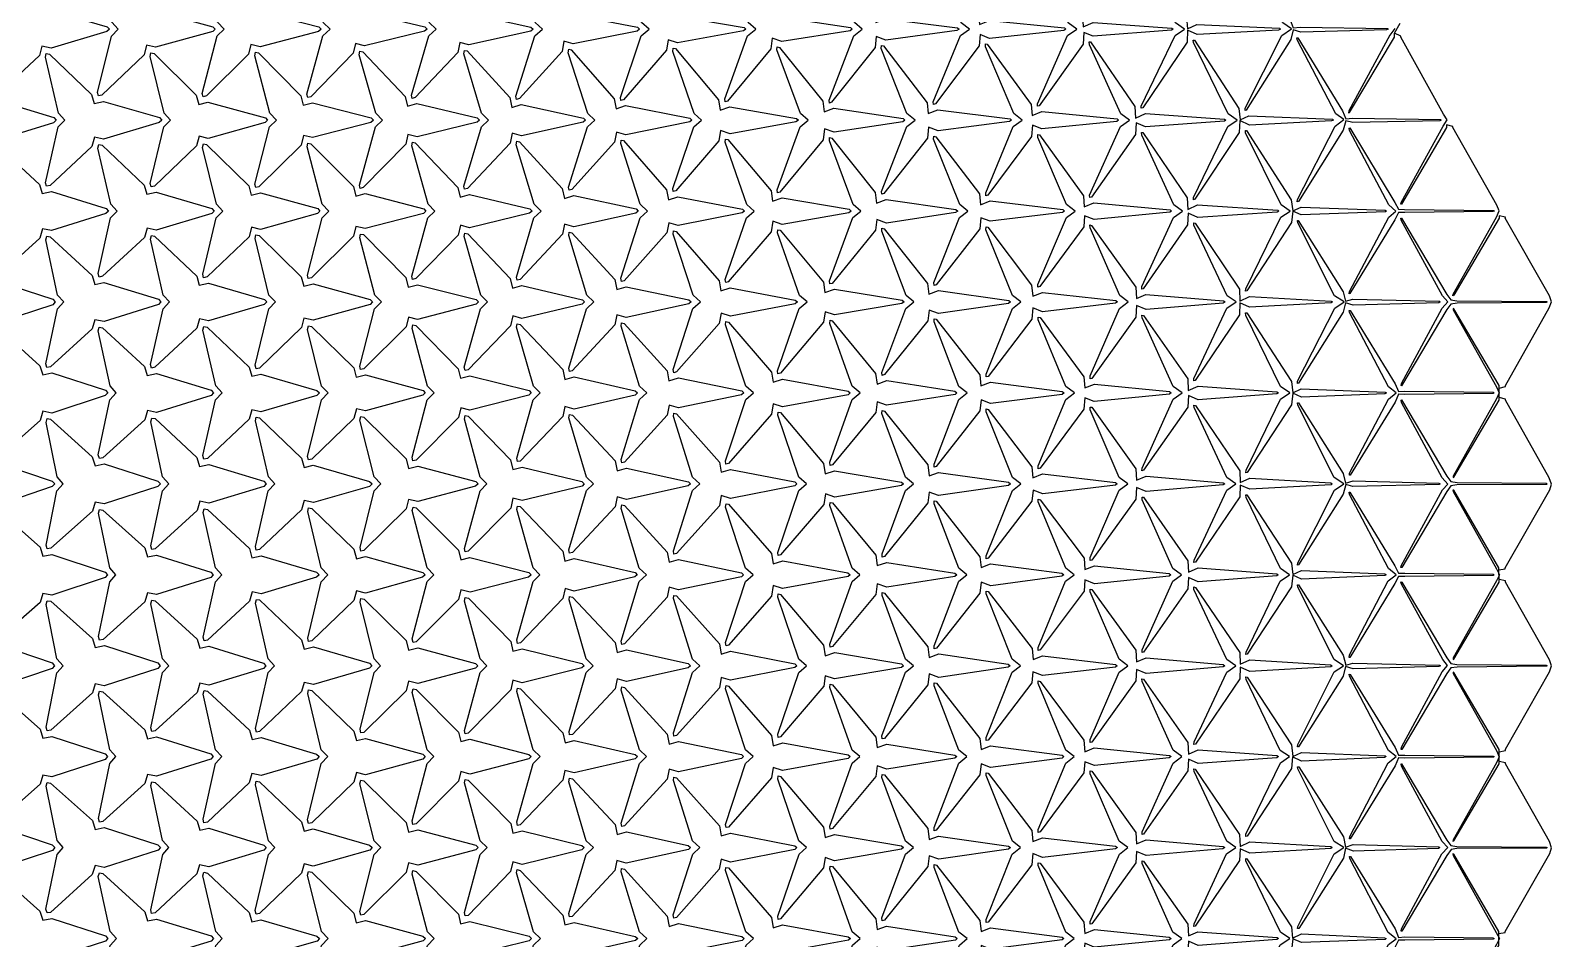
# Model space of a CAD drawing. Extents: x 0 to 195, y 0 to 191.
# Drawn here: x 122.4 to 194.9, y 82.3 to 125.5 of the extents above; entities that cross this region are included whole.
import ezdxf

# ---------------------------------------------------------------- set-up
doc = ezdxf.new("R2010")
doc.units = 0
doc.layers.add('DEFAULT', color=18, linetype='CONTINUOUS')

msp = doc.modelspace()

# ---------------------------------------------------------------- linework, layer by layer
at = {"layer": 'DEFAULT'}
for points in [[(152.783, 126.07), (153.234, 126.224), (156.419, 125.682), (156.505, 125.6), (156.391, 125.515), (153.248, 124.954), (152.804, 125.094), (152.726, 124.596), (150.677, 122.241), (150.551, 122.204), (150.528, 122.347), (151.519, 125.283), (151.891, 125.6), (151.539, 125.916), (150.519, 128.872), (150.535, 129.024), (150.649, 128.997), (152.706, 126.565)], [(157.739, 125.993), (158.199, 126.17), (161.488, 125.676), (161.573, 125.6), (161.465, 125.522), (158.211, 125.012), (157.761, 125.169), (157.691, 124.663), (155.629, 122.175), (155.516, 122.142), (155.499, 122.284), (156.584, 125.286), (156.973, 125.6), (156.611, 125.913), (155.487, 128.943), (155.496, 129.093), (155.597, 129.071), (157.667, 126.49)], [(162.692, 125.912), (163.151, 126.094), (166.584, 125.667), (166.658, 125.6), (166.552, 125.53), (163.167, 125.081), (162.717, 125.245), (162.66, 124.723), (160.587, 122.116), (160.481, 122.082), (160.468, 122.215), (161.654, 125.289), (162.052, 125.6), (161.675, 125.91), (160.458, 129.006), (160.462, 129.151), (160.553, 129.133), (162.634, 126.427)], [(167.638, 125.818), (168.102, 126.016), (171.682, 125.659), (171.751, 125.6), (171.654, 125.539), (168.116, 125.162), (167.663, 125.339), (167.619, 124.802), (165.533, 122.038), (165.438, 122.008), (165.431, 122.136), (166.735, 125.292), (167.153, 125.6), (166.764, 125.907), (165.418, 129.092), (165.416, 129.23), (165.496, 129.215), (167.591, 126.345)], [(172.574, 125.707), (173.042, 125.921), (176.801, 125.65), (176.863, 125.6), (176.777, 125.549), (173.054, 125.259), (172.602, 125.444), (172.576, 124.884), (170.476, 121.956), (170.392, 121.928), (170.388, 122.043), (171.831, 125.296), (172.263, 125.6), (171.857, 125.903), (170.376, 129.181), (170.367, 129.316), (170.431, 129.309), (172.541, 126.249)], [(177.538, 125.611), (177.978, 125.821), (181.926, 125.641), (181.967, 125.6), (181.877, 125.556), (178.003, 125.34), (177.541, 125.549), (177.523, 124.986), (175.408, 121.856), (175.335, 121.83), (175.335, 121.933), (176.946, 125.301), (177.395, 125.6), (176.969, 125.898), (175.325, 129.289), (175.315, 129.406), (175.37, 129.399), (177.494, 126.159)], [(182.581, 125.661), (182.903, 125.701), (187.075, 125.631), (187.099, 125.6), (187.017, 125.566), (182.932, 125.452), (182.569, 125.571), (182.461, 125.104), (180.328, 121.739), (180.28, 121.733), (180.292, 121.842), (182.041, 125.305), (182.492, 125.617), (182.088, 125.893), (180.27, 129.402), (180.254, 129.512), (180.293, 129.514), (182.432, 126.042)], [(122.961, 126.377), (123.401, 126.485), (126.086, 125.718), (126.193, 125.6), (126.07, 125.48), (123.409, 124.702), (122.977, 124.795), (122.854, 124.349), (120.856, 122.484), (120.692, 122.447), (120.643, 122.612), (121.254, 125.271), (121.574, 125.6), (121.276, 125.928), (120.634, 128.61), (120.676, 128.781), (120.831, 128.75), (122.836, 126.816)], [(127.94, 126.342), (128.382, 126.457), (131.122, 125.714), (131.23, 125.6), (131.11, 125.485), (128.389, 124.734), (127.955, 124.833), (127.838, 124.38), (125.833, 122.454), (125.674, 122.417), (125.629, 122.579), (126.287, 125.272), (126.609, 125.6), (126.301, 125.927), (125.623, 128.636), (125.661, 128.807), (125.809, 128.779), (127.821, 126.787)], [(132.919, 126.305), (133.363, 126.426), (136.161, 125.709), (136.268, 125.6), (136.15, 125.489), (133.369, 124.765), (132.932, 124.872), (132.82, 124.415), (130.808, 122.42), (130.654, 122.382), (130.613, 122.542), (131.324, 125.274), (131.652, 125.6), (131.335, 125.926), (130.608, 128.67), (130.643, 128.838), (130.787, 128.809), (132.805, 126.756)], [(137.891, 126.256), (138.337, 126.386), (141.213, 125.704), (141.319, 125.6), (141.204, 125.496), (138.342, 124.807), (137.905, 124.92), (137.801, 124.452), (135.781, 122.383), (135.634, 122.347), (135.597, 122.505), (136.361, 125.276), (136.696, 125.6), (136.371, 125.924), (135.593, 128.706), (135.621, 128.875), (135.757, 128.849), (137.784, 126.715)], [(142.859, 126.2), (143.309, 126.342), (146.269, 125.697), (146.37, 125.6), (146.256, 125.501), (143.316, 124.847), (142.877, 124.969), (142.78, 124.492), (140.752, 122.343), (140.609, 122.304), (140.576, 122.455), (141.411, 125.278), (141.755, 125.6), (141.419, 125.922), (140.572, 128.753), (140.595, 128.921), (140.722, 128.898), (142.759, 126.666)], [(147.822, 126.136), (148.273, 126.285), (151.342, 125.69), (151.435, 125.6), (151.321, 125.508), (148.283, 124.899), (147.841, 125.03), (147.754, 124.542), (145.715, 122.294), (145.582, 122.257), (145.555, 122.408), (146.458, 125.28), (146.815, 125.6), (146.471, 125.919), (145.549, 128.805), (145.567, 128.969), (145.685, 128.947), (147.732, 126.616)], [(150.323, 121.809), (150.775, 121.958), (153.838, 121.36), (153.937, 121.27), (153.828, 121.179), (150.78, 120.574), (150.34, 120.702), (150.255, 120.211), (148.216, 117.965), (148.082, 117.927), (148.054, 118.076), (148.959, 120.95), (149.318, 121.27), (148.975, 121.589), (148.047, 124.479), (148.067, 124.64), (148.187, 124.615), (150.234, 122.288)], [(155.282, 121.737), (155.734, 121.893), (158.92, 121.352), (159.005, 121.27), (158.89, 121.185), (155.749, 120.623), (155.302, 120.769), (155.222, 120.274), (153.171, 117.903), (153.047, 117.867), (153.025, 118.011), (154.026, 120.953), (154.393, 121.27), (154.035, 121.586), (153.021, 124.538), (153.035, 124.695), (153.146, 124.671), (155.204, 122.231)], [(160.241, 121.667), (160.698, 121.837), (163.992, 121.345), (164.08, 121.27), (163.977, 121.193), (160.705, 120.691), (160.257, 120.846), (160.19, 120.335), (158.128, 117.843), (158.015, 117.811), (157.999, 117.954), (159.084, 120.956), (159.473, 121.27), (159.111, 121.583), (157.987, 124.613), (157.998, 124.759), (158.103, 124.732), (160.172, 122.169)], [(165.191, 121.58), (165.65, 121.761), (169.087, 121.337), (169.163, 121.27), (169.06, 121.201), (165.663, 120.757), (165.209, 120.929), (165.151, 120.411), (163.075, 117.768), (162.973, 117.739), (162.963, 117.875), (164.165, 120.959), (164.561, 121.27), (164.179, 121.58), (162.957, 124.679), (162.961, 124.823), (163.053, 124.804), (165.134, 122.097)], [(170.136, 121.484), (170.6, 121.683), (174.186, 121.329), (174.261, 121.27), (174.172, 121.21), (170.607, 120.846), (170.154, 121.023), (170.114, 120.483), (168.025, 117.697), (167.934, 117.67), (167.928, 117.799), (169.242, 120.962), (169.659, 121.27), (169.268, 121.576), (167.917, 124.765), (167.915, 124.903), (167.994, 124.888), (170.09, 122.012)], [(175.069, 121.368), (175.539, 121.587), (179.307, 121.319), (179.374, 121.27), (179.296, 121.22), (175.544, 120.945), (175.089, 121.137), (175.063, 120.578), (172.96, 117.603), (172.881, 117.579), (172.88, 117.697), (174.348, 120.967), (174.775, 121.27), (174.36, 121.572), (172.875, 124.855), (172.863, 124.992), (172.924, 124.989), (175.036, 121.909)], [(180.051, 121.279), (180.467, 121.473), (184.448, 121.309), (184.491, 121.27), (184.407, 121.228), (180.488, 121.034), (180.036, 121.243), (180.009, 120.682), (177.89, 117.5), (177.824, 117.48), (177.827, 117.585), (179.464, 120.972), (179.909, 121.27), (179.475, 121.568), (177.822, 124.964), (177.812, 125.08), (177.868, 125.072), (179.992, 121.825)], [(185.085, 121.333), (185.398, 121.363), (189.584, 121.3), (189.624, 121.27), (189.561, 121.238), (185.41, 121.158), (185.088, 121.233), (184.954, 120.787), (182.82, 117.396), (182.769, 117.385), (182.778, 117.484), (184.57, 120.976), (184.991, 121.292), (184.608, 121.562), (182.76, 125.092), (182.748, 125.192), (182.79, 125.188), (184.93, 121.708)], [(120.487, 122.092), (120.924, 122.192), (123.539, 121.394), (123.648, 121.27), (123.526, 121.144), (120.93, 120.339), (120.5, 120.425), (120.371, 119.988), (118.379, 118.184), (118.21, 118.149), (118.157, 118.316), (118.72, 120.94), (119.027, 121.27), (118.734, 121.6), (118.152, 124.237), (118.198, 124.412), (118.359, 124.383), (120.356, 122.524)], [(125.466, 122.057), (125.905, 122.162), (128.577, 121.389), (128.683, 121.27), (128.56, 121.148), (125.914, 120.365), (125.482, 120.457), (125.357, 120.014), (123.36, 118.159), (123.195, 118.123), (123.146, 118.289), (123.747, 120.941), (124.058, 121.27), (123.758, 121.599), (123.141, 124.262), (123.183, 124.437), (123.337, 124.411), (125.341, 122.495)], [(130.443, 122.017), (130.884, 122.13), (133.618, 121.384), (133.725, 121.27), (133.604, 121.154), (130.892, 120.399), (130.459, 120.497), (130.341, 120.045), (128.337, 118.128), (128.178, 118.093), (128.133, 118.258), (128.777, 120.942), (129.098, 121.27), (128.793, 121.597), (128.127, 124.297), (128.164, 124.47), (128.313, 124.444), (130.324, 122.462)], [(135.42, 121.976), (135.862, 122.095), (138.663, 121.379), (138.768, 121.27), (138.648, 121.159), (135.87, 120.434), (135.435, 120.538), (135.324, 120.078), (133.313, 118.096), (133.158, 118.058), (133.116, 118.218), (133.818, 120.944), (134.146, 121.27), (133.832, 121.596), (133.11, 124.336), (133.145, 124.504), (133.289, 124.476), (135.307, 122.429)], [(140.391, 121.926), (140.838, 122.056), (143.713, 121.374), (143.817, 121.27), (143.701, 121.165), (140.843, 120.475), (140.406, 120.587), (140.303, 120.119), (138.283, 118.056), (138.135, 118.019), (138.098, 118.176), (138.859, 120.946), (139.196, 121.27), (138.873, 121.594), (138.092, 124.377), (138.121, 124.546), (138.257, 124.52), (140.284, 122.385)], [(145.36, 121.872), (145.807, 122.008), (148.773, 121.367), (148.872, 121.27), (148.757, 121.171), (145.816, 120.518), (145.375, 120.642), (145.278, 120.166), (143.249, 118.01), (143.109, 117.973), (143.077, 118.128), (143.908, 120.948), (144.253, 121.27), (143.919, 121.592), (143.072, 124.423), (143.097, 124.587), (143.226, 124.561), (145.262, 122.343)], [(152.819, 117.471), (153.27, 117.62), (156.348, 117.029), (156.443, 116.94), (156.33, 116.849), (153.279, 116.245), (152.833, 116.384), (152.745, 115.899), (150.703, 113.617), (150.575, 113.585), (150.551, 113.74), (151.466, 116.62), (151.821, 116.94), (151.474, 117.259), (150.548, 120.148), (150.565, 120.312), (150.683, 120.29), (152.731, 117.953)], [(157.781, 117.406), (158.232, 117.561), (161.422, 117.022), (161.514, 116.94), (161.406, 116.856), (158.241, 116.305), (157.794, 116.451), (157.717, 115.953), (155.665, 113.564), (155.544, 113.531), (155.524, 113.679), (156.527, 116.623), (156.9, 116.94), (156.545, 117.256), (155.517, 120.217), (155.533, 120.369), (155.647, 120.341), (157.704, 117.901)], [(162.732, 117.321), (163.187, 117.49), (166.513, 117.013), (166.594, 116.94), (166.486, 116.864), (163.201, 116.368), (162.749, 116.53), (162.681, 116.023), (160.616, 113.495), (160.507, 113.466), (160.493, 113.61), (161.598, 116.626), (161.983, 116.94), (161.614, 117.253), (160.486, 120.285), (160.495, 120.434), (160.596, 120.412), (162.667, 117.829)], [(167.685, 117.24), (168.143, 117.421), (171.6, 117.006), (171.683, 116.94), (171.591, 116.873), (168.148, 116.451), (167.697, 116.62), (167.645, 116.091), (165.568, 113.427), (165.468, 113.4), (165.46, 113.537), (166.673, 116.629), (167.077, 116.94), (166.699, 117.249), (165.448, 120.368), (165.454, 120.505), (165.548, 120.48), (167.631, 117.76)], [(172.623, 117.132), (173.085, 117.33), (176.714, 116.996), (176.783, 116.94), (176.691, 116.882), (173.097, 116.531), (172.64, 116.718), (172.599, 116.18), (170.506, 113.34), (170.419, 113.314), (170.415, 113.441), (171.771, 116.634), (172.183, 116.94), (171.78, 117.246), (170.411, 120.447), (170.408, 120.585), (170.484, 120.572), (172.582, 117.667)], [(177.555, 117.014), (178.023, 117.231), (181.838, 116.987), (181.898, 116.94), (181.815, 116.891), (178.035, 116.63), (177.571, 116.838), (177.543, 116.287), (175.433, 113.234), (175.366, 113.222), (175.372, 113.35), (176.866, 116.638), (177.301, 116.94), (176.888, 117.241), (175.362, 120.551), (175.352, 120.681), (175.414, 120.675), (177.528, 117.563)], [(182.551, 116.947), (182.96, 117.131), (186.963, 116.978), (187.025, 116.94), (186.966, 116.902), (182.958, 116.751), (182.56, 116.934), (182.489, 116.389), (180.365, 113.133), (180.309, 113.124), (180.319, 113.238), (181.982, 116.642), (182.437, 116.94), (182.004, 117.236), (180.309, 120.663), (180.298, 120.775), (180.351, 120.767), (182.479, 117.47)], [(187.59, 117.024), (187.88, 117.005), (192.119, 116.968), (192.161, 116.94), (192.107, 116.911), (187.887, 116.865), (187.591, 116.867), (187.421, 116.518), (185.279, 113.005), (185.239, 113.002), (185.252, 113.102), (187.126, 116.648), (187.469, 116.938), (187.123, 117.232), (185.254, 120.775), (185.234, 120.886), (185.265, 120.895), (187.41, 117.341)], [(122.991, 117.769), (123.427, 117.866), (126.033, 117.065), (126.145, 116.94), (126.026, 116.814), (123.43, 116.008), (123.002, 116.092), (122.873, 115.654), (120.883, 113.859), (120.713, 113.824), (120.66, 113.991), (121.215, 116.609), (121.517, 116.94), (121.223, 117.27), (120.656, 119.897), (120.703, 120.073), (120.864, 120.046), (122.86, 118.2)], [(127.971, 117.735), (128.408, 117.837), (131.07, 117.06), (131.18, 116.94), (131.06, 116.818), (128.413, 116.035), (127.983, 116.125), (127.859, 115.681), (125.863, 113.832), (125.697, 113.795), (125.646, 113.96), (126.246, 116.61), (126.554, 116.94), (126.252, 117.269), (125.644, 119.926), (125.687, 120.101), (125.844, 120.073), (127.846, 118.173)], [(132.947, 117.694), (133.388, 117.805), (136.111, 117.055), (136.219, 116.94), (136.101, 116.823), (133.393, 116.066), (132.96, 116.164), (132.842, 115.714), (130.838, 113.8), (130.678, 113.764), (130.633, 113.928), (131.278, 116.612), (131.595, 116.94), (131.287, 117.267), (130.629, 119.961), (130.667, 120.135), (130.817, 120.108), (132.827, 118.137)], [(137.921, 117.648), (138.364, 117.767), (141.16, 117.049), (141.267, 116.94), (141.15, 116.829), (138.369, 116.105), (137.934, 116.21), (137.823, 115.75), (135.811, 113.764), (135.658, 113.728), (135.617, 113.89), (136.315, 116.613), (136.64, 116.94), (136.324, 117.266), (135.613, 119.999), (135.647, 120.17), (135.79, 120.144), (137.808, 118.101)], [(142.89, 117.595), (143.335, 117.722), (146.217, 117.043), (146.319, 116.94), (146.202, 116.835), (143.343, 116.145), (142.905, 116.26), (142.8, 115.793), (140.78, 113.722), (140.633, 113.686), (140.597, 113.844), (141.361, 116.615), (141.695, 116.94), (141.37, 117.264), (140.593, 120.044), (140.622, 120.213), (140.759, 120.187), (142.785, 118.057)], [(147.86, 117.542), (148.308, 117.679), (151.273, 117.037), (151.375, 116.94), (151.264, 116.842), (148.312, 116.194), (147.873, 116.315), (147.778, 115.837), (145.748, 113.679), (145.608, 113.642), (145.577, 113.797), (146.408, 116.618), (146.756, 116.94), (146.423, 117.261), (145.57, 120.097), (145.595, 120.26), (145.725, 120.232), (147.761, 118.011)], [(150.352, 113.198), (150.797, 113.332), (153.794, 112.704), (153.893, 112.61), (153.78, 112.513), (150.804, 111.876), (150.363, 112.003), (150.269, 111.523), (148.236, 109.332), (148.1, 109.298), (148.072, 109.455), (148.92, 112.288), (149.263, 112.61), (148.924, 112.931), (148.07, 115.768), (148.093, 115.933), (148.221, 115.908), (150.258, 113.675)], [(155.315, 113.135), (155.764, 113.281), (158.86, 112.698), (158.958, 112.61), (158.851, 112.521), (155.768, 111.932), (155.324, 112.07), (155.239, 111.581), (153.195, 109.275), (153.068, 109.243), (153.045, 109.395), (153.981, 112.291), (154.342, 112.61), (153.994, 112.928), (153.039, 115.838), (153.06, 115.991), (153.182, 115.961), (155.23, 113.621)], [(160.271, 113.058), (160.722, 113.215), (163.943, 112.69), (164.038, 112.61), (163.936, 112.529), (160.725, 111.999), (160.28, 112.145), (160.209, 111.64), (158.153, 109.217), (158.034, 109.184), (158.016, 109.33), (159.047, 112.294), (159.418, 112.61), (159.055, 112.925), (158.012, 115.898), (158.026, 116.049), (158.138, 116.023), (160.198, 113.558)], [(165.226, 112.98), (165.68, 113.149), (169.026, 112.682), (169.116, 112.61), (169.02, 112.537), (165.683, 112.065), (165.234, 112.226), (165.172, 111.709), (163.104, 109.148), (162.994, 109.115), (162.98, 109.251), (164.127, 112.297), (164.511, 112.61), (164.133, 112.922), (162.977, 115.974), (162.988, 116.116), (163.091, 116.089), (165.163, 113.492)], [(170.168, 112.879), (170.627, 113.065), (174.133, 112.673), (174.211, 112.61), (174.117, 112.545), (170.635, 112.142), (170.178, 112.323), (170.126, 111.798), (168.042, 109.061), (167.95, 109.038), (167.945, 109.175), (169.205, 112.301), (169.603, 112.61), (169.211, 112.918), (167.942, 116.05), (167.944, 116.192), (168.03, 116.175), (170.117, 113.404)], [(175.105, 112.77), (175.562, 112.963), (179.261, 112.662), (179.33, 112.61), (179.244, 112.556), (175.57, 112.243), (175.112, 112.436), (175.078, 111.89), (172.979, 108.97), (172.902, 108.954), (172.904, 109.087), (174.296, 112.305), (174.715, 112.61), (174.311, 112.914), (172.897, 116.147), (172.895, 116.276), (172.973, 116.258), (175.074, 113.321)], [(180.037, 112.654), (180.5, 112.865), (184.383, 112.653), (184.452, 112.61), (184.389, 112.566), (180.497, 112.359), (180.039, 112.563), (180.025, 111.992), (177.91, 108.869), (177.844, 108.854), (177.849, 108.972), (179.416, 112.31), (179.856, 112.61), (179.431, 112.909), (177.842, 116.263), (177.837, 116.377), (177.903, 116.36), (180.019, 113.217)], [(185.074, 112.648), (185.422, 112.742), (189.536, 112.643), (189.581, 112.61), (189.515, 112.575), (185.433, 112.46), (185.064, 112.574), (184.955, 112.124), (182.821, 108.739), (182.774, 108.734), (182.786, 108.841), (184.552, 112.315), (185.002, 112.61), (184.547, 112.905), (182.789, 116.373), (182.774, 116.486), (182.818, 116.486), (184.953, 113.09)], [(190.084, 112.714), (190.375, 112.666), (194.631, 112.637), (194.673, 112.61), (194.622, 112.582), (190.379, 112.547), (190.08, 112.506), (189.891, 112.245), (187.741, 108.618), (187.712, 108.626), (187.731, 108.727), (189.672, 112.32), (189.934, 112.62), (189.693, 112.899), (187.721, 116.511), (187.707, 116.603), (187.74, 116.603), (189.89, 112.972)], [(120.511, 113.474), (120.945, 113.565), (123.495, 112.739), (123.608, 112.61), (123.488, 112.479), (120.949, 111.648), (120.521, 111.729), (120.386, 111.299), (118.401, 109.552), (118.228, 109.52), (118.173, 109.692), (118.684, 112.278), (118.982, 112.61), (118.696, 112.941), (118.168, 115.539), (118.219, 115.716), (118.385, 115.688), (120.374, 113.899)], [(125.492, 113.441), (125.929, 113.539), (128.528, 112.735), (128.641, 112.61), (128.522, 112.483), (125.932, 111.675), (125.502, 111.762), (125.372, 111.326), (123.381, 109.526), (123.213, 109.494), (123.161, 109.665), (123.711, 112.279), (124.012, 112.61), (123.718, 112.94), (123.158, 115.561), (123.205, 115.74), (123.364, 115.715), (125.36, 113.871)], [(130.471, 113.405), (130.909, 113.508), (133.569, 112.73), (133.681, 112.61), (133.563, 112.489), (130.912, 111.707), (130.48, 111.799), (130.356, 111.356), (128.359, 109.497), (128.196, 109.464), (128.148, 109.633), (128.742, 112.28), (129.05, 112.61), (128.748, 112.939), (128.145, 115.592), (128.188, 115.769), (128.343, 115.743), (130.345, 113.843)], [(135.448, 113.364), (135.887, 113.473), (138.613, 112.725), (138.723, 112.61), (138.605, 112.494), (135.891, 111.739), (135.457, 111.839), (135.339, 111.388), (133.335, 109.465), (133.176, 109.43), (133.132, 109.595), (133.78, 112.282), (134.095, 112.61), (133.786, 112.937), (133.13, 115.629), (133.169, 115.803), (133.319, 115.776), (135.328, 113.81)], [(140.419, 113.314), (140.861, 113.433), (143.665, 112.719), (143.773, 112.61), (143.658, 112.5), (140.865, 111.781), (140.428, 111.889), (140.317, 111.43), (138.304, 109.423), (138.154, 109.391), (138.115, 109.556), (138.819, 112.284), (139.144, 112.61), (138.827, 112.936), (138.112, 115.671), (138.146, 115.842), (138.289, 115.816), (140.307, 113.769)], [(145.39, 113.264), (145.835, 113.391), (148.718, 112.713), (148.826, 112.61), (148.714, 112.506), (145.837, 111.825), (145.397, 111.942), (145.294, 111.475), (143.271, 109.38), (143.128, 109.346), (143.094, 109.507), (143.868, 112.286), (144.203, 112.61), (143.875, 112.933), (143.091, 115.719), (143.121, 115.885), (143.258, 115.857), (145.285, 113.727)], [(152.843, 108.853), (153.29, 108.991), (156.308, 108.373), (156.409, 108.28), (156.3, 108.185), (153.294, 107.562), (152.85, 107.695), (152.758, 107.214), (150.721, 104.981), (150.59, 104.95), (150.564, 105.109), (151.436, 107.959), (151.785, 108.28), (151.443, 108.6), (150.562, 111.457), (150.585, 111.618), (150.712, 111.59), (152.752, 109.332)], [(157.804, 108.785), (158.254, 108.935), (161.38, 108.366), (161.48, 108.28), (161.377, 108.193), (158.255, 107.622), (157.809, 107.765), (157.728, 107.272), (155.679, 104.924), (155.557, 104.894), (155.537, 105.046), (156.499, 107.961), (156.861, 108.28), (156.507, 108.597), (155.533, 111.52), (155.551, 111.676), (155.67, 111.649), (157.721, 109.273)], [(162.757, 108.703), (163.212, 108.868), (166.464, 108.358), (166.561, 108.28), (166.466, 108.202), (163.211, 107.692), (162.761, 107.849), (162.691, 107.343), (160.629, 104.854), (160.519, 104.827), (160.505, 104.976), (161.571, 107.965), (161.943, 108.28), (161.574, 108.594), (160.504, 111.586), (160.514, 111.74), (160.62, 111.718), (162.684, 109.203)], [(167.704, 108.612), (168.158, 108.784), (171.571, 108.348), (171.659, 108.28), (171.568, 108.211), (168.159, 107.773), (167.705, 107.946), (167.648, 107.426), (165.571, 104.772), (165.474, 104.75), (165.468, 104.894), (166.654, 107.968), (167.039, 108.28), (166.652, 108.591), (165.469, 111.663), (165.475, 111.808), (165.571, 111.787), (167.648, 109.133)], [(172.647, 108.514), (173.103, 108.697), (176.68, 108.339), (176.765, 108.28), (176.686, 108.221), (173.1, 107.867), (172.647, 108.046), (172.608, 107.503), (170.518, 104.696), (170.429, 104.671), (170.425, 104.802), (171.75, 107.972), (172.154, 108.28), (171.752, 108.587), (170.424, 111.76), (170.427, 111.891), (170.515, 111.867), (172.606, 109.052)], [(177.579, 108.395), (178.041, 108.599), (181.803, 108.329), (181.873, 108.28), (181.796, 108.23), (178.044, 107.954), (177.583, 108.157), (177.554, 107.606), (175.447, 104.594), (175.373, 104.574), (175.374, 104.694), (176.861, 107.977), (177.28, 108.28), (176.855, 108.582), (175.377, 111.86), (175.372, 111.986), (175.443, 111.972), (177.55, 108.946)], [(182.555, 108.283), (182.961, 108.473), (186.96, 108.318), (187.015, 108.28), (186.947, 108.24), (182.968, 108.076), (182.554, 108.264), (182.499, 107.711), (180.376, 104.49), (180.318, 104.48), (180.327, 104.595), (181.965, 107.981), (182.407, 108.28), (181.971, 108.577), (180.324, 111.971), (180.31, 112.093), (180.361, 112.091), (182.487, 108.825)], [(187.595, 108.342), (187.888, 108.357), (192.104, 108.308), (192.154, 108.28), (192.105, 108.251), (187.888, 108.203), (187.596, 108.218), (187.432, 107.838), (185.292, 104.364), (185.249, 104.359), (185.261, 104.458), (187.108, 107.987), (187.475, 108.286), (187.12, 108.572), (185.255, 112.112), (185.245, 112.206), (185.291, 112.196), (187.431, 108.719)], [(190.188, 112.306), (190.191, 112.242), (192.257, 108.567), (192.393, 108.279), (192.258, 107.993), (190.191, 104.316), (190.187, 104.253), (190.231, 104.274), (192.383, 107.93), (192.384, 108.058), (192.384, 108.501), (192.383, 108.629), (190.231, 112.286)], [(123.011, 109.144), (123.444, 109.232), (125.999, 108.409), (126.112, 108.28), (125.992, 108.15), (123.447, 107.321), (123.019, 107.402), (122.884, 106.972), (120.899, 105.219), (120.727, 105.187), (120.671, 105.359), (121.187, 107.948), (121.48, 108.28), (121.191, 108.611), (120.67, 111.203), (120.721, 111.381), (120.887, 111.355), (122.876, 109.572)], [(127.992, 109.11), (128.426, 109.204), (131.035, 108.404), (131.147, 108.28), (131.028, 108.154), (128.429, 107.349), (127.999, 107.436), (127.87, 106.999), (125.879, 105.193), (125.711, 105.161), (125.66, 105.331), (126.215, 107.949), (126.516, 108.28), (126.221, 108.61), (125.657, 111.234), (125.705, 111.41), (125.867, 111.382), (127.862, 109.544)], [(132.969, 109.071), (133.406, 109.173), (136.075, 108.399), (136.188, 108.28), (136.071, 108.159), (133.408, 107.383), (132.975, 107.477), (132.853, 107.033), (130.854, 105.16), (130.692, 105.128), (130.646, 105.298), (131.248, 107.95), (131.557, 108.28), (131.254, 108.609), (130.643, 111.268), (130.686, 111.443), (130.841, 111.415), (132.844, 109.51)], [(137.943, 109.025), (138.381, 109.134), (141.126, 108.393), (141.235, 108.28), (141.117, 108.165), (138.385, 107.419), (137.951, 107.52), (137.835, 107.067), (135.828, 105.126), (135.672, 105.092), (135.629, 105.257), (136.288, 107.952), (136.603, 108.28), (136.291, 108.607), (135.627, 111.305), (135.666, 111.477), (135.816, 111.449), (137.826, 109.476)], [(142.913, 108.974), (143.354, 109.092), (146.18, 108.387), (146.283, 108.28), (146.164, 108.17), (143.362, 107.456), (142.923, 107.568), (142.813, 107.109), (140.797, 105.084), (140.648, 105.051), (140.611, 105.215), (141.33, 107.954), (141.658, 108.28), (141.338, 108.605), (140.607, 111.352), (140.641, 111.52), (140.784, 111.492), (142.804, 109.432)], [(147.881, 108.918), (148.324, 109.045), (151.239, 108.38), (151.344, 108.28), (151.232, 108.178), (148.328, 107.508), (147.887, 107.63), (147.786, 107.16), (145.76, 105.034), (145.622, 105.006), (145.592, 105.171), (146.374, 107.956), (146.714, 108.28), (146.388, 108.603), (145.585, 111.402), (145.615, 111.566), (145.751, 111.537), (147.78, 109.386)], [(150.369, 104.567), (150.812, 104.695), (153.765, 104.047), (153.869, 103.949), (153.759, 103.851), (150.815, 103.199), (150.372, 103.326), (150.275, 102.852), (148.244, 100.683), (148.107, 100.65), (148.077, 100.808), (148.907, 103.627), (149.245, 103.949), (148.906, 104.272), (148.078, 107.089), (148.106, 107.251), (148.24, 107.222), (150.272, 105.042)], [(155.33, 104.501), (155.777, 104.64), (158.834, 104.04), (158.938, 103.949), (158.833, 103.859), (155.777, 103.258), (155.334, 103.392), (155.248, 102.904), (153.206, 100.631), (153.078, 100.599), (153.053, 100.754), (153.961, 103.63), (154.314, 103.949), (153.967, 104.269), (153.051, 107.15), (153.074, 107.307), (153.2, 107.277), (155.243, 104.985)], [(160.285, 104.423), (160.733, 104.572), (163.921, 104.032), (164.016, 103.949), (163.914, 103.867), (160.737, 103.321), (160.29, 103.468), (160.214, 102.968), (158.161, 100.568), (158.042, 100.537), (158.023, 100.686), (159.03, 103.633), (159.394, 103.949), (159.032, 104.266), (158.022, 107.214), (158.039, 107.367), (158.155, 107.339), (160.21, 104.922)], [(165.233, 104.332), (165.683, 104.494), (169.02, 104.022), (169.11, 103.949), (169.012, 103.876), (165.687, 103.399), (165.237, 103.56), (165.174, 103.047), (163.105, 100.49), (163.001, 100.465), (162.99, 100.612), (164.105, 103.636), (164.486, 103.949), (164.112, 104.263), (162.987, 107.293), (162.998, 107.439), (163.103, 107.413), (165.171, 104.848)], [(170.18, 104.239), (170.637, 104.42), (174.113, 104.014), (174.195, 103.949), (174.103, 103.884), (170.642, 103.471), (170.185, 103.65), (170.131, 103.128), (168.049, 100.41), (167.955, 100.386), (167.948, 100.522), (169.198, 103.64), (169.596, 103.949), (169.205, 104.258), (167.945, 107.384), (167.95, 107.52), (168.044, 107.496), (170.127, 104.763)], [(175.113, 104.124), (175.574, 104.322), (179.236, 104.004), (179.317, 103.949), (179.241, 103.895), (175.572, 103.581), (175.116, 103.769), (175.083, 103.22), (172.985, 100.319), (172.907, 100.304), (172.91, 100.439), (174.283, 103.644), (174.697, 103.949), (174.292, 104.255), (172.906, 107.468), (172.901, 107.606), (172.976, 107.594), (175.076, 104.665)], [(180.048, 104.012), (180.511, 104.222), (184.362, 103.995), (184.437, 103.949), (184.377, 103.905), (180.503, 103.689), (180.045, 103.893), (180.029, 103.324), (177.915, 100.216), (177.846, 100.198), (177.851, 100.314), (179.413, 103.649), (179.841, 103.949), (179.408, 104.25), (177.853, 107.58), (177.847, 107.699), (177.914, 107.684), (180.028, 104.573)], [(185.067, 103.978), (185.434, 104.1), (189.513, 103.984), (189.579, 103.949), (189.534, 103.916), (185.423, 103.816), (185.079, 103.921), (184.961, 103.453), (182.829, 100.089), (182.78, 100.083), (182.792, 100.191), (184.541, 103.654), (184.984, 103.949), (184.527, 104.245), (182.798, 107.694), (182.783, 107.81), (182.829, 107.81), (184.961, 104.446)], [(190.08, 104.053), (190.379, 104.013), (194.622, 103.977), (194.678, 103.949), (194.641, 103.923), (190.369, 103.902), (190.09, 103.847), (189.892, 103.583), (187.742, 99.96), (187.708, 99.959), (187.722, 100.05), (189.691, 103.66), (189.935, 103.939), (189.67, 104.24), (187.732, 107.83), (187.712, 107.933), (187.741, 107.942), (189.891, 104.313)], [(120.527, 104.841), (120.958, 104.925), (123.469, 104.082), (123.585, 103.949), (123.467, 103.816), (120.959, 102.972), (120.531, 103.051), (120.392, 102.626), (118.411, 100.905), (118.237, 100.874), (118.179, 101.049), (118.668, 103.617), (118.955, 103.949), (118.669, 104.282), (118.179, 106.851), (118.234, 107.03), (118.403, 107.004), (120.387, 105.263)], [(125.509, 104.811), (125.942, 104.9), (128.502, 104.078), (128.617, 103.949), (128.498, 103.82), (125.944, 102.996), (125.513, 103.081), (125.379, 102.652), (123.391, 100.88), (123.223, 100.85), (123.169, 101.024), (123.692, 103.618), (123.985, 103.949), (123.694, 104.281), (123.169, 106.877), (123.219, 107.054), (123.385, 107.028), (125.374, 105.238)], [(130.487, 104.773), (130.922, 104.868), (133.543, 104.073), (133.657, 103.949), (133.538, 103.825), (130.924, 103.028), (130.492, 103.119), (130.363, 102.682), (128.369, 100.85), (128.206, 100.821), (128.157, 100.995), (128.721, 103.619), (129.021, 103.949), (128.724, 104.28), (128.156, 106.907), (128.203, 107.084), (128.363, 107.057), (130.359, 105.209)], [(135.464, 104.731), (135.901, 104.835), (138.585, 104.068), (138.697, 103.949), (138.58, 103.83), (135.903, 103.06), (135.468, 103.16), (135.346, 102.716), (133.344, 100.816), (133.186, 100.786), (133.141, 100.958), (133.758, 103.621), (134.067, 103.949), (133.762, 104.278), (133.14, 106.946), (133.182, 107.119), (133.337, 107.092), (135.341, 105.173)], [(140.436, 104.684), (140.875, 104.795), (143.637, 104.062), (143.748, 103.949), (143.634, 103.837), (140.877, 103.102), (140.439, 103.21), (140.324, 102.757), (138.313, 100.776), (138.163, 100.747), (138.125, 100.919), (138.796, 103.622), (139.114, 103.949), (138.801, 104.276), (138.123, 106.985), (138.161, 107.156), (138.309, 107.129), (140.321, 105.136)], [(145.406, 104.631), (145.845, 104.746), (148.699, 104.055), (148.81, 103.949), (148.7, 103.844), (145.844, 103.153), (145.407, 103.266), (145.303, 102.798), (143.283, 100.736), (143.139, 100.704), (143.104, 100.869), (143.846, 103.624), (144.173, 103.949), (143.848, 104.274), (143.103, 107.032), (143.137, 107.198), (143.28, 107.167), (145.301, 105.097)], [(147.889, 100.271), (148.331, 100.396), (151.225, 99.722), (151.332, 99.619), (151.221, 99.517), (148.333, 98.84), (147.893, 98.959), (147.791, 98.491), (145.767, 96.383), (145.627, 96.354), (145.595, 96.519), (146.366, 99.295), (146.698, 99.619), (146.37, 99.943), (145.593, 102.724), (145.623, 102.892), (145.759, 102.866), (147.786, 100.738)], [(152.855, 100.212), (153.3, 100.346), (156.289, 99.715), (156.396, 99.619), (156.291, 99.524), (153.298, 98.895), (152.854, 99.027), (152.761, 98.549), (150.724, 96.326), (150.594, 96.297), (150.569, 96.459), (151.426, 99.298), (151.771, 99.619), (151.43, 99.941), (150.567, 102.783), (150.593, 102.943), (150.724, 102.913), (152.761, 100.689)], [(157.812, 100.139), (158.261, 100.285), (161.367, 99.707), (161.474, 99.619), (161.377, 99.533), (158.255, 98.962), (157.811, 99.102), (157.73, 98.607), (155.683, 96.268), (155.561, 96.239), (155.54, 96.394), (156.492, 99.301), (156.845, 99.619), (156.489, 99.938), (155.541, 102.842), (155.56, 103), (155.68, 102.974), (157.729, 100.628)], [(162.764, 100.055), (163.213, 100.21), (166.461, 99.698), (166.556, 99.619), (166.458, 99.541), (163.215, 99.026), (162.765, 99.181), (162.694, 98.677), (160.633, 96.2), (160.52, 96.169), (160.505, 96.315), (161.571, 99.304), (161.936, 99.619), (161.562, 99.935), (160.509, 102.914), (160.523, 103.065), (160.633, 103.039), (162.694, 100.561)], [(167.71, 99.962), (168.164, 100.133), (171.558, 99.689), (171.646, 99.619), (171.552, 99.549), (168.167, 99.1), (167.714, 99.269), (167.656, 98.751), (165.581, 96.126), (165.48, 96.1), (165.471, 96.241), (166.647, 99.308), (167.033, 99.619), (166.65, 99.931), (165.47, 103), (165.477, 103.144), (165.576, 103.12), (167.652, 100.479)], [(172.654, 99.865), (173.108, 100.045), (176.67, 99.679), (176.75, 99.619), (176.665, 99.559), (173.11, 99.189), (172.655, 99.372), (172.611, 98.838), (170.521, 96.041), (170.434, 96.02), (170.432, 96.156), (171.735, 99.312), (172.138, 99.619), (171.741, 99.927), (170.429, 103.089), (170.433, 103.22), (170.523, 103.195), (172.612, 100.404)], [(177.582, 99.74), (178.045, 99.946), (181.794, 99.669), (181.866, 99.619), (181.789, 99.569), (178.048, 99.289), (177.583, 99.496), (177.551, 98.951), (175.444, 95.929), (175.376, 95.92), (175.384, 96.053), (176.841, 99.316), (177.262, 99.619), (176.845, 99.922), (175.381, 103.19), (175.375, 103.32), (175.444, 103.309), (177.552, 100.288)], [(182.55, 99.628), (182.968, 99.823), (186.947, 99.658), (187.007, 99.619), (186.944, 99.58), (182.969, 99.413), (182.554, 99.6), (182.502, 99.045), (180.381, 95.836), (180.321, 95.825), (180.33, 95.94), (181.958, 99.321), (182.399, 99.619), (181.963, 99.918), (180.328, 103.302), (180.315, 103.425), (180.368, 103.421), (182.492, 100.175)], [(187.589, 99.691), (187.889, 99.698), (192.102, 99.648), (192.149, 99.619), (192.098, 99.59), (187.891, 99.537), (187.584, 99.542), (187.417, 99.206), (185.274, 95.677), (185.242, 95.687), (185.262, 95.801), (187.105, 99.327), (187.48, 99.621), (187.108, 99.912), (185.261, 103.44), (185.244, 103.548), (185.28, 103.552), (187.422, 100.042)], [(123.022, 100.503), (123.452, 100.586), (125.981, 99.751), (126.097, 99.619), (125.979, 99.488), (123.453, 98.652), (123.024, 98.732), (122.888, 98.305), (120.904, 96.566), (120.732, 96.536), (120.677, 96.711), (121.175, 99.287), (121.464, 99.619), (121.176, 99.952), (120.676, 102.529), (120.73, 102.706), (120.9, 102.678), (122.885, 100.928)], [(128.003, 100.469), (128.434, 100.557), (131.018, 99.746), (131.132, 99.619), (131.014, 99.492), (128.436, 98.678), (128.006, 98.764), (127.874, 98.331), (125.885, 96.54), (125.717, 96.509), (125.664, 96.682), (126.204, 99.288), (126.499, 99.619), (126.205, 99.95), (125.664, 102.558), (125.715, 102.732), (125.881, 102.703), (127.872, 100.903)], [(132.98, 100.429), (133.414, 100.525), (136.06, 99.741), (136.175, 99.619), (136.06, 99.498), (133.413, 98.714), (132.982, 98.805), (132.859, 98.361), (130.862, 96.511), (130.699, 96.479), (130.651, 96.65), (131.235, 99.29), (131.539, 99.619), (131.239, 99.949), (130.65, 102.592), (130.696, 102.765), (130.856, 102.735), (132.855, 100.87)], [(137.954, 100.385), (138.389, 100.485), (141.11, 99.735), (141.222, 99.619), (141.105, 99.503), (138.391, 98.749), (137.957, 98.849), (137.839, 98.399), (135.834, 96.473), (135.677, 96.44), (135.633, 96.607), (136.278, 99.291), (136.589, 99.619), (136.277, 99.947), (135.633, 102.631), (135.676, 102.8), (135.831, 102.769), (137.837, 100.836)], [(142.925, 100.335), (143.364, 100.447), (146.16, 99.729), (146.27, 99.619), (146.156, 99.509), (143.366, 98.789), (142.927, 98.901), (142.815, 98.445), (140.8, 96.428), (140.652, 96.398), (140.615, 96.566), (141.319, 99.293), (141.642, 99.619), (141.324, 99.945), (140.613, 102.678), (140.65, 102.844), (140.799, 102.812), (142.814, 100.792)], [(190.085, 95.39), (190.376, 95.347), (194.628, 95.317), (194.673, 95.289), (194.624, 95.261), (190.378, 95.228), (190.082, 95.186), (189.892, 94.924), (187.742, 91.299), (187.712, 91.305), (187.73, 91.405), (189.674, 94.999), (189.931, 95.303), (189.701, 95.578), (187.717, 99.199), (187.707, 99.283), (187.745, 99.275), (189.894, 95.659)], [(150.373, 95.915), (150.815, 96.04), (153.758, 95.388), (153.867, 95.289), (153.759, 95.191), (150.814, 94.54), (150.372, 94.666), (150.275, 94.192), (148.244, 92.022), (148.11, 91.995), (148.083, 92.161), (148.894, 94.966), (149.231, 95.289), (148.895, 95.612), (148.082, 98.419), (148.111, 98.582), (148.247, 98.553), (150.277, 96.39)], [(155.334, 95.847), (155.779, 95.984), (158.829, 95.38), (158.936, 95.289), (158.834, 95.198), (155.777, 94.598), (155.334, 94.732), (155.248, 94.244), (153.206, 91.971), (153.078, 91.939), (153.053, 92.093), (153.962, 94.969), (154.311, 95.289), (153.961, 95.609), (153.054, 98.484), (153.077, 98.64), (153.205, 98.61), (155.247, 96.332)], [(160.287, 95.766), (160.737, 95.918), (163.913, 95.372), (164.016, 95.289), (163.92, 95.207), (160.734, 94.666), (160.287, 94.813), (160.212, 94.312), (158.158, 91.903), (158.04, 91.874), (158.023, 92.025), (159.031, 94.972), (159.392, 95.289), (159.027, 95.606), (158.025, 98.549), (158.04, 98.705), (158.154, 98.68), (160.21, 96.261)], [(165.24, 95.684), (165.692, 95.848), (169.002, 95.364), (169.098, 95.289), (169.006, 95.215), (165.69, 94.733), (165.239, 94.897), (165.174, 94.386), (163.106, 91.831), (162.999, 91.803), (162.987, 91.946), (164.112, 94.976), (164.486, 95.289), (164.105, 95.603), (162.99, 98.626), (163.001, 98.772), (163.107, 98.746), (165.175, 96.194)], [(170.186, 95.59), (170.64, 95.765), (174.107, 95.354), (174.195, 95.289), (174.11, 95.224), (170.638, 94.816), (170.181, 94.997), (170.128, 94.474), (168.045, 91.744), (167.954, 91.725), (167.951, 91.867), (169.192, 94.98), (169.582, 95.289), (169.188, 95.599), (167.953, 98.708), (167.958, 98.846), (168.053, 98.822), (170.134, 96.116)], [(175.117, 95.471), (175.571, 95.657), (179.242, 95.343), (179.317, 95.289), (179.237, 95.235), (175.574, 94.917), (175.114, 95.113), (175.077, 94.571), (172.978, 91.648), (172.903, 91.635), (172.907, 91.773), (174.289, 94.984), (174.697, 95.289), (174.286, 95.595), (172.908, 98.802), (172.908, 98.934), (172.988, 98.916), (175.085, 96.022)], [(180.052, 95.359), (180.515, 95.568), (184.354, 95.335), (184.427, 95.289), (184.363, 95.244), (180.51, 95.017), (180.049, 95.224), (180.03, 94.662), (177.916, 91.558), (177.848, 91.541), (177.852, 91.658), (179.409, 94.989), (179.841, 95.289), (179.414, 95.589), (177.85, 98.925), (177.847, 99.039), (177.917, 99.019), (180.031, 95.918)], [(185.086, 95.316), (185.418, 95.414), (189.546, 95.322), (189.586, 95.289), (189.517, 95.255), (185.432, 95.141), (185.067, 95.257), (184.958, 94.799), (182.824, 91.422), (182.781, 91.426), (182.798, 91.544), (184.528, 94.993), (184.972, 95.289), (184.52, 95.585), (182.801, 99.027), (182.786, 99.145), (182.83, 99.147), (184.962, 95.788)], [(120.533, 96.191), (120.962, 96.271), (123.461, 95.423), (123.58, 95.289), (123.464, 95.156), (120.961, 94.31), (120.532, 94.389), (120.392, 93.966), (118.411, 92.245), (118.238, 92.217), (118.182, 92.394), (118.662, 94.956), (118.947, 95.289), (118.662, 95.622), (118.182, 98.184), (118.239, 98.361), (118.412, 98.333), (120.393, 96.613)], [(125.515, 96.161), (125.947, 96.247), (128.492, 95.419), (128.611, 95.289), (128.497, 95.16), (125.945, 94.335), (125.514, 94.42), (125.379, 93.991), (123.392, 92.219), (123.223, 92.191), (123.17, 92.366), (123.689, 94.957), (123.979, 95.289), (123.686, 95.621), (123.172, 98.209), (123.224, 98.386), (123.392, 98.358), (125.38, 96.588)], [(130.495, 96.126), (130.929, 96.218), (133.529, 95.414), (133.647, 95.289), (133.532, 95.164), (130.927, 94.362), (130.493, 94.455), (130.363, 94.021), (128.369, 92.19), (128.206, 92.161), (128.158, 92.336), (128.719, 94.959), (129.015, 95.289), (128.715, 95.62), (128.159, 98.238), (128.208, 98.414), (128.371, 98.385), (130.365, 96.56)], [(135.469, 96.081), (135.906, 96.182), (138.576, 95.409), (138.692, 95.289), (138.578, 95.17), (135.904, 94.398), (135.469, 94.498), (135.346, 94.055), (133.344, 92.156), (133.188, 92.129), (133.144, 92.303), (133.752, 94.96), (134.056, 95.289), (133.749, 95.618), (133.145, 98.272), (133.188, 98.449), (133.343, 98.423), (135.345, 96.522)], [(140.441, 96.032), (140.878, 96.138), (143.632, 95.402), (143.745, 95.289), (143.632, 95.176), (140.878, 94.44), (140.44, 94.549), (140.324, 94.097), (138.313, 92.115), (138.164, 92.088), (138.126, 92.261), (138.794, 94.962), (139.108, 95.289), (138.792, 95.617), (138.127, 98.316), (138.166, 98.487), (138.316, 98.459), (140.326, 96.485)], [(145.411, 95.981), (145.85, 96.095), (148.687, 95.396), (148.798, 95.289), (148.686, 95.183), (145.851, 94.482), (145.41, 94.599), (145.302, 94.139), (143.283, 92.075), (143.139, 92.045), (143.105, 92.211), (143.844, 94.964), (144.169, 95.289), (143.844, 95.614), (143.104, 98.368), (143.14, 98.532), (143.286, 98.5), (145.305, 96.444)], [(190.187, 94.985), (190.192, 94.92), (192.256, 91.246), (192.392, 90.957), (192.261, 90.672), (190.189, 86.993), (190.186, 86.93), (190.229, 86.95), (192.382, 90.612), (192.383, 90.735), (192.383, 91.182), (192.382, 91.307), (190.23, 94.967)], [(147.892, 91.617), (148.331, 91.735), (151.226, 91.061), (151.335, 90.959), (151.226, 90.857), (148.331, 90.183), (147.889, 90.307), (147.786, 89.839), (145.76, 87.714), (145.623, 87.686), (145.593, 87.853), (146.371, 90.635), (146.702, 90.959), (146.371, 91.283), (145.593, 94.064), (145.626, 94.226), (145.767, 94.194), (147.792, 92.089)], [(152.854, 91.552), (153.299, 91.685), (156.289, 91.054), (156.396, 90.959), (156.29, 90.864), (153.299, 90.234), (152.854, 90.368), (152.76, 89.89), (150.723, 87.664), (150.592, 87.634), (150.567, 87.794), (151.431, 90.638), (151.774, 90.959), (151.431, 91.28), (150.567, 94.124), (150.593, 94.283), (150.724, 94.253), (152.76, 92.029)], [(157.811, 91.476), (158.258, 91.621), (161.371, 91.046), (161.477, 90.959), (161.379, 90.873), (158.254, 90.303), (157.809, 90.444), (157.729, 89.949), (155.681, 87.606), (155.56, 87.578), (155.541, 87.735), (156.491, 90.641), (156.845, 90.959), (156.489, 91.278), (155.541, 94.182), (155.56, 94.34), (155.68, 94.314), (157.728, 91.967)], [(162.762, 91.392), (163.214, 91.551), (166.46, 91.037), (166.556, 90.959), (166.459, 90.881), (163.214, 90.367), (162.763, 90.524), (162.692, 90.021), (160.63, 87.535), (160.519, 87.506), (160.504, 87.654), (161.573, 90.644), (161.94, 90.959), (161.566, 91.274), (160.507, 94.258), (160.52, 94.409), (160.629, 94.385), (162.691, 91.895)], [(167.71, 91.301), (168.16, 91.467), (171.566, 91.028), (171.654, 90.959), (171.563, 90.89), (168.162, 90.448), (167.708, 90.619), (167.651, 90.1), (165.575, 87.457), (165.477, 87.435), (165.471, 87.58), (166.648, 90.647), (167.033, 90.959), (166.649, 91.271), (165.47, 94.339), (165.479, 94.48), (165.579, 94.455), (167.654, 91.824)], [(172.649, 91.195), (173.101, 91.374), (176.683, 91.018), (176.761, 90.959), (176.674, 90.899), (173.106, 90.537), (172.651, 90.719), (172.609, 90.181), (170.519, 87.377), (170.43, 87.353), (170.427, 87.486), (171.745, 90.652), (172.149, 90.959), (171.748, 91.266), (170.426, 94.435), (170.43, 94.565), (170.519, 94.54), (172.609, 91.738)], [(177.584, 91.083), (178.046, 91.288), (181.791, 91.009), (181.87, 90.959), (181.802, 90.909), (178.041, 90.639), (177.581, 90.84), (177.554, 90.286), (175.447, 87.273), (175.375, 87.258), (175.379, 87.384), (176.85, 90.656), (177.275, 90.959), (176.858, 91.262), (175.376, 94.542), (175.373, 94.664), (175.447, 94.645), (177.554, 91.632)], [(182.559, 90.974), (182.964, 91.157), (186.955, 90.998), (187.004, 90.959), (186.93, 90.919), (182.976, 90.741), (182.544, 90.943), (182.499, 90.391), (180.377, 87.17), (180.317, 87.157), (180.324, 87.269), (181.97, 90.661), (182.404, 90.959), (181.96, 91.257), (180.329, 94.64), (180.319, 94.757), (180.376, 94.749), (182.498, 91.527)], [(187.594, 91.023), (187.889, 91.037), (192.103, 90.988), (192.154, 90.959), (192.108, 90.93), (187.886, 90.885), (187.597, 90.896), (187.431, 90.52), (185.29, 87.042), (185.252, 87.044), (185.268, 87.153), (187.091, 90.666), (187.482, 90.972), (187.115, 91.251), (185.257, 94.787), (185.246, 94.884), (185.29, 94.878), (187.43, 91.397)], [(123.023, 91.844), (123.453, 91.926), (125.981, 91.09), (126.1, 90.959), (125.985, 90.828), (123.451, 89.995), (123.021, 90.078), (122.884, 89.651), (120.899, 87.899), (120.73, 87.871), (120.675, 88.048), (121.177, 90.627), (121.466, 90.959), (121.176, 91.291), (120.676, 93.868), (120.731, 94.044), (120.902, 94.015), (122.886, 92.27)], [(128.003, 91.81), (128.434, 91.897), (131.018, 91.086), (131.135, 90.959), (131.02, 90.833), (128.433, 90.023), (128.001, 90.112), (127.87, 89.678), (125.879, 87.873), (125.713, 87.843), (125.662, 88.017), (126.208, 90.628), (126.502, 90.959), (126.205, 91.29), (125.664, 93.897), (125.715, 94.071), (125.882, 94.041), (127.872, 92.244)], [(132.982, 91.772), (133.414, 91.865), (136.059, 91.081), (136.176, 90.959), (136.061, 90.838), (133.413, 90.055), (132.978, 90.152), (132.852, 89.712), (130.853, 87.839), (130.694, 87.81), (130.649, 87.984), (131.241, 90.629), (131.543, 90.959), (131.239, 91.289), (130.65, 93.932), (130.698, 94.102), (130.86, 94.07), (132.857, 92.215)], [(137.955, 91.725), (138.389, 91.825), (141.11, 91.074), (141.225, 90.959), (141.112, 90.844), (138.387, 90.095), (137.952, 90.197), (137.835, 89.746), (135.828, 87.806), (135.674, 87.776), (135.632, 87.946), (136.279, 90.631), (136.589, 90.959), (136.277, 91.287), (135.633, 93.97), (135.676, 94.139), (135.832, 94.107), (137.838, 92.177)], [(142.926, 91.675), (143.363, 91.786), (146.161, 91.069), (146.273, 90.959), (146.162, 90.85), (143.363, 90.133), (142.924, 90.246), (142.813, 89.788), (140.797, 87.764), (140.649, 87.733), (140.612, 87.899), (141.326, 90.633), (141.646, 90.959), (141.324, 91.285), (140.613, 94.017), (140.651, 94.182), (140.8, 94.15), (142.815, 92.133)], [(190.081, 86.734), (190.377, 86.689), (194.625, 86.657), (194.679, 86.629), (194.641, 86.602), (190.37, 86.581), (190.092, 86.531), (189.897, 86.254), (187.748, 82.648), (187.719, 82.657), (187.739, 82.763), (189.655, 86.338), (189.945, 86.638), (189.673, 86.919), (187.731, 90.512), (187.711, 90.614), (187.739, 90.623), (189.889, 86.99)], [(145.407, 87.312), (145.845, 87.426), (148.698, 86.734), (148.809, 86.629), (148.698, 86.524), (145.845, 85.832), (145.402, 85.954), (145.295, 85.494), (143.272, 83.399), (143.132, 83.373), (143.101, 83.542), (143.853, 86.304), (144.177, 86.629), (143.848, 86.954), (143.103, 89.711), (143.138, 89.876), (143.282, 89.844), (145.302, 87.779)], [(150.371, 87.251), (150.814, 87.378), (153.76, 86.727), (153.872, 86.629), (153.769, 86.531), (150.809, 85.887), (150.366, 86.016), (150.27, 85.541), (148.237, 83.352), (148.104, 83.325), (148.078, 83.489), (148.905, 86.307), (149.243, 86.629), (148.905, 86.951), (148.078, 89.768), (148.107, 89.928), (148.244, 89.896), (150.275, 87.726)], [(155.334, 87.186), (155.778, 87.322), (158.831, 86.72), (158.939, 86.629), (158.839, 86.539), (155.774, 85.942), (155.327, 86.083), (155.24, 85.599), (153.196, 83.296), (153.071, 83.267), (153.049, 83.424), (153.971, 86.31), (154.318, 86.629), (153.963, 86.949), (153.053, 89.826), (153.077, 89.981), (153.205, 89.949), (155.247, 87.673)], [(160.285, 87.102), (160.734, 87.254), (163.919, 86.711), (164.018, 86.629), (163.919, 86.547), (160.734, 86.005), (160.285, 86.156), (160.209, 85.658), (158.154, 83.237), (158.038, 83.209), (158.021, 83.36), (159.036, 86.312), (159.395, 86.629), (159.029, 86.946), (158.024, 89.891), (158.039, 90.046), (158.153, 90.021), (160.209, 87.6)], [(165.237, 87.018), (165.686, 87.178), (169.014, 86.702), (169.106, 86.629), (169.011, 86.555), (165.688, 86.077), (165.236, 86.241), (165.172, 85.73), (163.103, 83.166), (162.998, 83.14), (162.987, 83.286), (164.111, 86.316), (164.488, 86.629), (164.11, 86.942), (162.988, 89.971), (163, 90.115), (163.106, 90.086), (165.174, 87.533)], [(170.181, 86.922), (170.638, 87.101), (174.111, 86.694), (174.201, 86.629), (174.117, 86.565), (170.634, 86.161), (170.179, 86.34), (170.129, 85.813), (168.045, 83.085), (167.953, 83.063), (167.949, 83.203), (169.196, 86.319), (169.591, 86.629), (169.199, 86.938), (167.948, 90.058), (167.953, 90.195), (168.047, 90.171), (170.13, 87.447)], [(175.116, 86.809), (175.574, 87.001), (179.237, 86.684), (179.312, 86.629), (179.23, 86.574), (175.578, 86.251), (175.119, 86.445), (175.082, 85.902), (172.984, 82.996), (172.903, 82.977), (172.904, 83.106), (174.296, 86.324), (174.704, 86.629), (174.29, 86.934), (172.907, 90.146), (172.904, 90.28), (172.983, 90.263), (175.081, 87.354)], [(180.047, 86.689), (180.511, 86.901), (184.362, 86.674), (184.433, 86.629), (184.367, 86.584), (180.508, 86.361), (180.045, 86.573), (180.024, 86.012), (177.909, 82.887), (177.847, 82.878), (177.856, 83.004), (179.402, 86.328), (179.835, 86.629), (179.409, 86.929), (177.853, 90.26), (177.846, 90.381), (177.91, 90.369), (180.025, 87.247)], [(185.074, 86.648), (185.433, 86.778), (189.515, 86.664), (189.563, 86.629), (189.497, 86.593), (185.442, 86.465), (185.063, 86.609), (184.968, 86.119), (182.838, 82.782), (182.786, 82.773), (182.796, 82.879), (184.532, 86.333), (184.979, 86.629), (184.527, 86.925), (182.798, 90.373), (182.787, 90.482), (182.838, 90.475), (184.969, 87.14)], [(120.53, 87.526), (120.959, 87.605), (123.469, 86.762), (123.59, 86.629), (123.477, 86.497), (120.954, 85.659), (120.524, 85.742), (120.386, 85.318), (118.402, 83.572), (118.231, 83.544), (118.176, 83.72), (118.675, 86.297), (118.959, 86.629), (118.668, 86.961), (118.179, 89.53), (118.236, 89.705), (118.41, 89.675), (120.392, 87.951)], [(125.511, 87.493), (125.942, 87.579), (128.502, 86.758), (128.62, 86.629), (128.505, 86.501), (125.941, 85.681), (125.507, 85.772), (125.372, 85.345), (123.382, 83.546), (123.216, 83.518), (123.165, 83.694), (123.701, 86.298), (123.991, 86.629), (123.693, 86.96), (123.169, 89.556), (123.221, 89.731), (123.389, 89.702), (125.377, 87.923)], [(130.49, 87.456), (130.922, 87.547), (133.543, 86.752), (133.659, 86.629), (133.544, 86.505), (130.921, 85.711), (130.486, 85.808), (130.358, 85.372), (128.361, 83.519), (128.201, 83.492), (128.155, 83.668), (128.727, 86.299), (129.025, 86.629), (128.724, 86.959), (128.156, 89.586), (128.204, 89.76), (128.368, 89.73), (130.362, 87.895)], [(135.466, 87.416), (135.901, 87.515), (138.585, 86.747), (138.702, 86.629), (138.59, 86.511), (135.899, 85.747), (135.462, 85.851), (135.339, 85.407), (133.335, 83.484), (133.181, 83.457), (133.139, 83.632), (133.763, 86.3), (134.071, 86.629), (133.762, 86.958), (133.14, 89.625), (133.184, 89.795), (133.343, 89.763), (135.345, 87.861)], [(140.438, 87.366), (140.876, 87.475), (143.636, 86.741), (143.752, 86.629), (143.642, 86.517), (140.873, 85.787), (140.434, 85.899), (140.319, 85.447), (138.306, 83.446), (138.158, 83.418), (138.121, 83.59), (138.805, 86.302), (139.119, 86.629), (138.8, 86.956), (138.123, 89.664), (138.162, 89.834), (138.312, 89.804), (140.323, 87.819)], [(190.186, 86.327), (190.197, 86.25), (192.245, 82.586), (192.396, 82.294), (192.256, 82.012), (190.192, 78.338), (190.183, 78.265), (190.219, 78.274), (192.373, 81.968), (192.374, 82.059), (192.375, 82.536), (192.375, 82.632), (190.221, 86.32)], [(142.918, 83.001), (143.354, 83.111), (146.179, 82.406), (146.291, 82.299), (146.18, 82.191), (143.354, 81.487), (142.911, 81.607), (142.801, 81.151), (140.781, 79.082), (140.639, 79.054), (140.606, 79.223), (141.341, 81.974), (141.662, 82.299), (141.335, 82.624), (140.608, 85.368), (140.646, 85.531), (140.794, 85.498), (142.811, 83.465)], [(147.886, 82.946), (148.325, 83.065), (151.238, 82.4), (151.351, 82.299), (151.247, 82.199), (148.32, 81.539), (147.877, 81.666), (147.778, 81.196), (145.748, 79.037), (145.613, 79.01), (145.585, 79.176), (146.388, 81.976), (146.722, 82.299), (146.388, 82.622), (145.586, 85.421), (145.618, 85.579), (145.76, 85.544), (147.786, 83.418)], [(152.847, 82.878), (153.29, 83.011), (156.307, 82.392), (156.421, 82.299), (156.325, 82.207), (153.282, 81.6), (152.837, 81.736), (152.749, 81.25), (150.709, 78.984), (150.582, 78.955), (150.558, 79.114), (151.45, 81.978), (151.792, 82.299), (151.442, 82.62), (150.562, 85.475), (150.588, 85.632), (150.718, 85.601), (152.756, 83.36)], [(157.807, 82.81), (158.255, 82.955), (161.378, 82.385), (161.489, 82.299), (161.397, 82.214), (158.245, 81.657), (157.797, 81.806), (157.718, 81.312), (155.665, 78.923), (155.546, 78.893), (155.526, 79.043), (156.523, 81.982), (156.874, 82.299), (156.506, 82.617), (155.534, 85.538), (155.555, 85.689), (155.677, 85.658), (157.726, 83.303)], [(162.761, 82.73), (163.211, 82.886), (166.466, 82.377), (166.572, 82.299), (166.487, 82.223), (163.2, 81.728), (162.749, 81.889), (162.681, 81.381), (160.616, 78.855), (160.509, 78.829), (160.497, 78.977), (161.59, 81.985), (161.954, 82.299), (161.573, 82.614), (160.504, 85.604), (160.519, 85.752), (160.63, 85.724), (162.692, 83.236)], [(167.709, 82.639), (168.161, 82.808), (171.565, 82.368), (171.655, 82.299), (171.566, 82.23), (168.16, 81.79), (167.705, 81.965), (167.646, 81.448), (165.569, 78.788), (165.469, 78.759), (165.459, 78.895), (166.674, 81.988), (167.051, 82.299), (166.654, 82.61), (165.468, 85.684), (165.477, 85.824), (165.577, 85.798), (167.652, 83.16)], [(172.65, 82.537), (173.107, 82.722), (176.672, 82.359), (176.759, 82.299), (176.681, 82.24), (173.102, 81.882), (172.644, 82.071), (172.601, 81.536), (170.509, 78.702), (170.426, 78.685), (170.426, 78.823), (171.748, 81.992), (172.15, 82.299), (171.747, 82.606), (170.426, 85.774), (170.429, 85.908), (170.515, 85.886), (172.606, 83.072)], [(177.582, 82.421), (178.04, 82.617), (181.804, 82.348), (181.872, 82.299), (181.794, 82.249), (178.045, 81.972), (177.583, 82.176), (177.554, 81.626), (175.447, 78.613), (175.374, 78.595), (175.377, 78.718), (176.856, 81.996), (177.272, 82.299), (176.848, 82.602), (175.38, 85.872), (175.377, 85.996), (175.451, 85.979), (177.557, 82.977)], [(182.542, 82.312), (182.976, 82.516), (186.931, 82.339), (187.006, 82.299), (186.957, 82.26), (182.963, 82.103), (182.557, 82.288), (182.494, 81.739), (180.371, 78.501), (180.316, 78.496), (180.328, 78.616), (181.962, 82.001), (182.407, 82.299), (181.972, 82.597), (180.323, 85.991), (180.315, 86.104), (180.373, 86.093), (182.496, 82.862)], [(187.594, 82.353), (187.894, 82.386), (192.092, 82.328), (192.147, 82.299), (192.103, 82.27), (187.889, 82.22), (187.59, 82.229), (187.424, 81.871), (185.283, 78.37), (185.243, 78.368), (185.256, 78.469), (187.117, 82.007), (187.481, 82.285), (187.092, 82.592), (185.268, 86.105), (185.256, 86.206), (185.301, 86.201), (187.439, 82.753)], [(123.015, 83.169), (123.444, 83.253), (125.997, 82.428), (126.118, 82.299), (126.005, 82.17), (123.441, 81.351), (123.008, 81.44), (122.873, 81.012), (120.884, 79.219), (120.718, 79.191), (120.666, 79.367), (121.199, 81.967), (121.487, 82.299), (121.19, 82.63), (120.67, 85.222), (120.724, 85.396), (120.894, 85.365), (122.881, 83.6)], [(127.997, 83.139), (128.428, 83.226), (131.031, 82.424), (131.151, 82.299), (131.038, 82.175), (128.424, 81.377), (127.989, 81.473), (127.86, 81.038), (125.864, 79.192), (125.702, 79.164), (125.654, 79.338), (126.227, 81.969), (126.523, 82.299), (126.22, 82.629), (125.658, 85.252), (125.709, 85.421), (125.877, 85.388), (127.869, 83.577)], [(132.974, 83.099), (133.406, 83.193), (136.074, 82.419), (136.192, 82.299), (136.08, 82.18), (133.403, 81.409), (132.966, 81.512), (132.842, 81.071), (130.839, 79.16), (130.684, 79.133), (130.642, 79.307), (131.258, 81.97), (131.56, 82.299), (131.251, 82.628), (130.644, 85.284), (130.691, 85.452), (130.853, 85.419), (132.852, 83.545)], [(137.948, 83.054), (138.383, 83.156), (141.122, 82.413), (141.239, 82.299), (141.129, 82.186), (138.379, 81.447), (137.94, 81.558), (137.823, 81.109), (135.811, 79.123), (135.663, 79.096), (135.625, 79.268), (136.296, 81.972), (136.608, 82.299), (136.291, 82.626), (135.627, 85.324), (135.67, 85.49), (135.825, 85.456), (137.833, 83.508)]]:
    msp.add_lwpolyline(points, close=True, dxfattribs=at)
for points in [[(187.423, 125.627), (187.174, 125.31), (185.23, 121.716), (185.216, 121.623), (185.252, 121.625), (187.4, 125.219), (187.403, 125.411)], [(192.384, 108.501), (192.684, 108.577), (192.683, 108.631), (194.774, 112.323), (194.882, 112.613), (194.782, 112.896), (192.679, 116.596), (192.68, 116.65), (192.38, 116.711), (192.379, 116.598), (190.227, 112.926), (190.185, 112.909), (190.19, 112.975), (192.26, 116.653), (192.388, 116.945), (192.272, 117.226), (190.184, 120.916), (190.185, 120.971), (189.885, 121.05), (189.884, 120.918), (187.733, 117.266), (187.698, 117.262), (187.71, 117.347), (189.716, 120.981), (189.909, 121.281), (189.738, 121.558), (187.7, 125.215), (187.701, 125.273), (187.403, 125.411), (187.677, 125.885)], [(192.375, 99.857), (192.675, 99.901), (192.674, 99.954), (194.793, 103.664), (194.88, 103.941), (194.774, 104.236), (192.683, 107.928), (192.684, 107.982), (192.384, 108.058)], [(192.383, 91.182), (192.683, 91.255), (192.682, 91.309), (194.776, 95.003), (194.882, 95.291), (194.78, 95.575), (192.68, 99.273), (192.681, 99.328), (192.381, 99.392), (192.375, 99.857), (192.374, 99.952), (190.221, 103.642), (190.184, 103.652), (190.192, 103.58), (192.255, 99.906), (192.395, 99.621), (192.251, 99.332), (190.194, 95.662), (190.188, 95.593), (190.228, 95.608), (192.38, 99.275), (192.381, 99.392)], [(192.375, 82.536), (192.675, 82.581), (192.675, 82.634), (194.792, 86.343), (194.879, 86.623), (194.777, 86.915), (192.682, 90.61), (192.682, 90.665), (192.383, 90.735)]]:
    msp.add_lwpolyline(points, dxfattribs=at)

doc.saveas('drawing.dxf')
